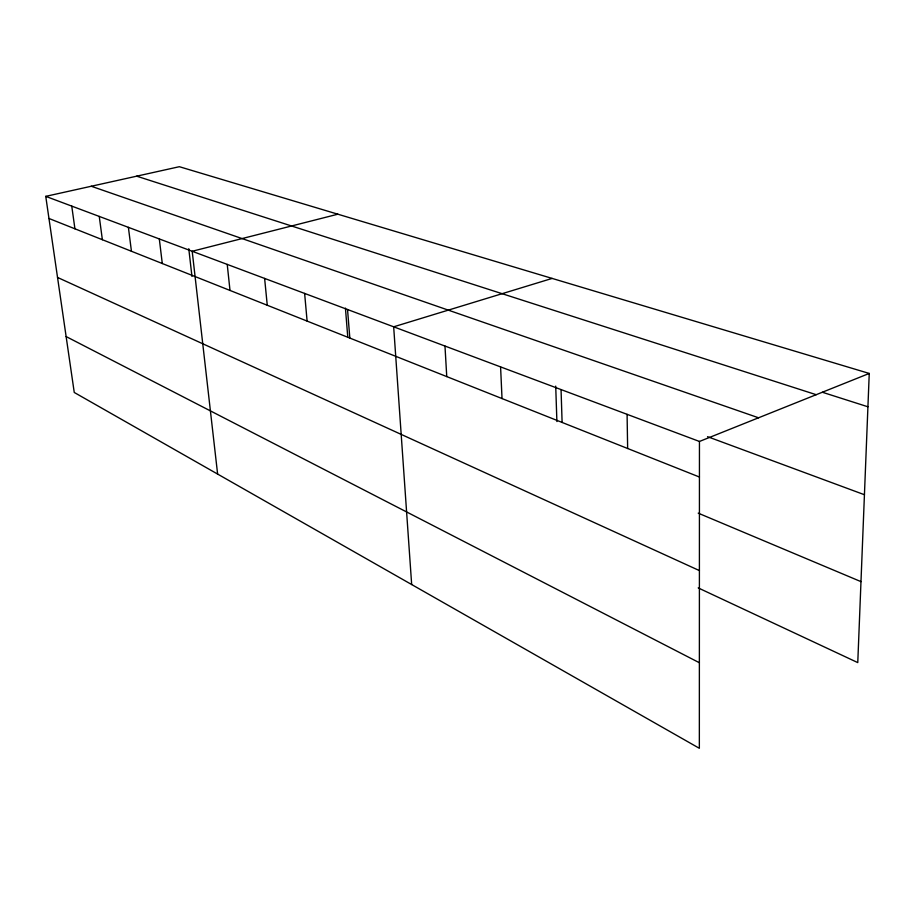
<?xml version="1.0" encoding="UTF-8"?>
<svg xmlns="http://www.w3.org/2000/svg" width="915" height="915" viewBox="0 0 915 915"><rect width="100%" height="100%" fill="white"/><g stroke="black" fill="none" stroke-linecap="round" stroke-linejoin="round"><path stroke-width="1.37" d="M869.25 373.446L699.449 441.465L699.346 748.298L74.252 392.466L45.75 196.359L179.351 166.702L869.25 373.446L857.767 662.597L698.202 587.91M552.145 278.412L393.667 326.815L411.67 584.548M337.864 214.202L192.196 251.27L217.621 474.084M822.448 392.283L867.923 406.786M136.678 176.172L816.203 394.697M91.271 186.248L758.558 417.789M707.547 436.672L864.435 494.729M45.75 196.359L699.449 441.465M48.964 218.479L699.426 477.024M698.214 513.155L860.981 581.631M57.531 277.439L699.403 570.594M66.132 336.571L699.369 662.735M71.747 206.104L74.927 228.796M99.255 216.42L102.366 239.707M128.386 227.343L131.44 251.27M159.313 238.941L162.287 263.531M188.776 248.697L191.956 276.433M227.229 264.401L229.997 290.432M264.618 278.423L267.26 305.244M304.626 293.429L307.108 321.085M345.435 308.103L347.791 337.418M347.54 309.522L349.827 338.07M444.976 346.053L446.749 376.591M500.585 366.904L502.026 398.563M561.055 389.584L562.107 422.444M555.714 386.096L556.892 421.541M627.084 414.335L627.644 448.499"/></g></svg>
